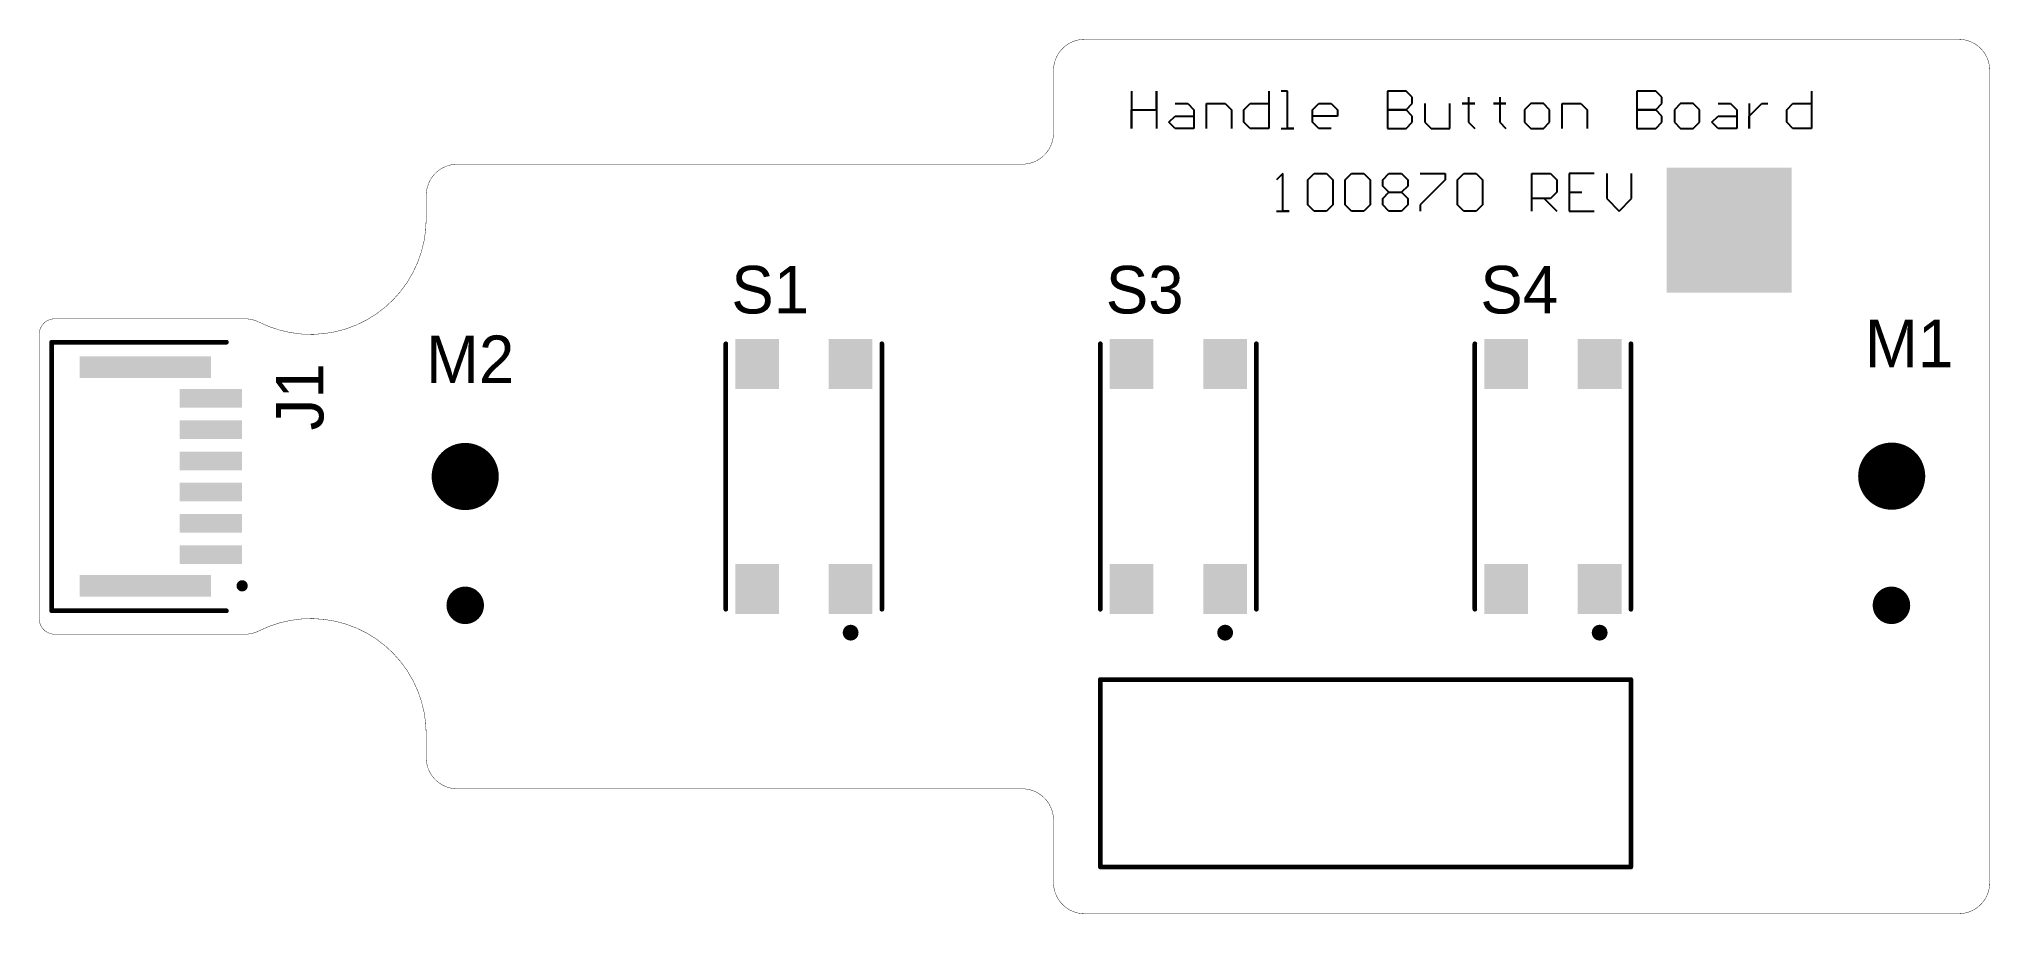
# Model space of a CAD drawing. Extents: x 385.8 to 448.3, y 84.9 to 172.7.
# Drawn here: x 385.8 to 448.3, y 144.7 to 172.7 of the extents above.
import ezdxf

# ---------------------------------------------------------------- set-up
doc = ezdxf.new("R2010")
doc.units = 0
for name, color, linetype in [('MECHANICAL1', 6, 'CONTINUOUS'), ('PADHOLELAYER', 156, 'CONTINUOUS'), ('TOPOVERLAY', 2, 'CONTINUOUS'), ('TOPPASTE', 8, 'CONTINUOUS')]:
    doc.layers.add(name, color=color, linetype=linetype)

msp = doc.modelspace()

# ---------------------------------------------------------------- linework, layer by layer
at = {"layer": 'MECHANICAL1', "const_width": 0.0127}
for points in [[(418.334, 171.67, -0.414214), (419.334, 172.67)], [(418.334, 171.67, -0.414214), (419.334, 172.67)], [(447.334, 172.67, -0.414214), (448.334, 171.67)], [(447.334, 172.67, -0.414214), (448.334, 171.67)], [(418.334, 169.67, -0.414214), (417.334, 168.67)], [(418.334, 169.67, -0.414214), (417.334, 168.67)], [(398.234, 167.67, -0.414214), (399.234, 168.67)], [(398.234, 167.67, -0.414214), (399.234, 168.67)], [(398.234, 166.92, -0.558129), (392.874, 163.614)], [(398.234, 166.92, -0.558129), (392.874, 163.614)], [(385.834, 163.22, -0.414214), (386.334, 163.72)], [(385.834, 163.22, -0.414214), (386.334, 163.72)], [(392.425, 163.72, -0.116892), (392.874, 163.614)], [(392.425, 163.72, -0.116892), (392.874, 163.614)], [(386.334, 153.62, -0.414214), (385.834, 154.12)], [(386.334, 153.62, -0.414214), (385.834, 154.12)], [(392.874, 153.727, -0.558129), (398.234, 150.42)], [(392.874, 153.727, -0.558129), (398.234, 150.42)], [(392.874, 153.727, -0.116892), (392.425, 153.62)], [(392.874, 153.727, -0.116892), (392.425, 153.62)], [(399.234, 148.67, -0.414214), (398.234, 149.67)], [(399.234, 148.67, -0.414214), (398.234, 149.67)], [(417.334, 148.67, -0.414214), (418.334, 147.67)], [(417.334, 148.67, -0.414214), (418.334, 147.67)], [(419.334, 144.67, -0.414214), (418.334, 145.67)], [(419.334, 144.67, -0.414214), (418.334, 145.67)], [(448.334, 145.67, -0.414214), (447.334, 144.67)], [(448.334, 145.67, -0.414214), (447.334, 144.67)]]:
    msp.add_lwpolyline(points, format="xyb", dxfattribs=at)
for points in [[(419.334, 172.67), (447.334, 172.67)], [(419.334, 172.67), (447.334, 172.67)], [(418.334, 169.67), (418.334, 171.67)], [(418.334, 169.67), (418.334, 171.67)], [(448.334, 145.67), (448.334, 171.67)], [(448.334, 145.67), (448.334, 171.67)], [(399.234, 168.67), (417.334, 168.67)], [(399.234, 168.67), (417.334, 168.67)], [(398.234, 166.92), (398.234, 167.67)], [(398.234, 166.92), (398.234, 167.67)], [(385.834, 162.97), (385.834, 163.22)], [(385.834, 154.12), (385.834, 163.22)], [(386.334, 163.72), (392.425, 163.72)], [(386.334, 163.72), (392.425, 163.72)], [(385.834, 154.37), (385.834, 162.97)], [(385.834, 154.12), (385.834, 154.37)], [(386.334, 153.62), (392.425, 153.62)], [(386.334, 153.62), (392.425, 153.62)], [(398.234, 149.67), (398.234, 150.42)], [(398.234, 149.67), (398.234, 150.42)], [(399.234, 148.67), (417.334, 148.67)], [(399.234, 148.67), (417.334, 148.67)], [(418.334, 145.67), (418.334, 147.67)], [(418.334, 145.67), (418.334, 147.67)], [(419.334, 144.67), (447.334, 144.67)], [(419.334, 144.67), (447.334, 144.67)]]:
    msp.add_lwpolyline(points, dxfattribs=at)
at = {"layer": 'MECHANICAL1', "const_width": 0.00635}
for points in [[(419.331, 172.67, 1), (419.338, 172.67, 1)], [(419.331, 172.67, 1), (419.338, 172.67, 1)], [(419.331, 172.67, 1), (419.338, 172.67, 1)], [(419.331, 172.67, 1), (419.338, 172.67, 1)], [(447.331, 172.67, 1), (447.338, 172.67, 1)], [(447.331, 172.67, 1), (447.338, 172.67, 1)], [(447.331, 172.67, 1), (447.338, 172.67, 1)], [(447.331, 172.67, 1), (447.338, 172.67, 1)], [(418.331, 171.67, 1), (418.338, 171.67, 1)], [(418.331, 171.67, 1), (418.338, 171.67, 1)], [(418.331, 171.67, 1), (418.338, 171.67, 1)], [(418.331, 171.67, 1), (418.338, 171.67, 1)], [(448.331, 171.67, 1), (448.338, 171.67, 1)], [(448.331, 171.67, 1), (448.338, 171.67, 1)], [(448.331, 171.67, 1), (448.338, 171.67, 1)], [(448.331, 171.67, 1), (448.338, 171.67, 1)], [(418.331, 169.67, 1), (418.338, 169.67, 1)], [(418.331, 169.67, 1), (418.338, 169.67, 1)], [(418.331, 169.67, 1), (418.338, 169.67, 1)], [(418.331, 169.67, 1), (418.338, 169.67, 1)], [(399.231, 168.67, 1), (399.238, 168.67, 1)], [(399.231, 168.67, 1), (399.238, 168.67, 1)], [(399.231, 168.67, 1), (399.238, 168.67, 1)], [(399.231, 168.67, 1), (399.238, 168.67, 1)], [(417.331, 168.67, 1), (417.338, 168.67, 1)], [(417.331, 168.67, 1), (417.338, 168.67, 1)], [(417.331, 168.67, 1), (417.338, 168.67, 1)], [(417.331, 168.67, 1), (417.338, 168.67, 1)], [(398.231, 167.67, 1), (398.238, 167.67, 1)], [(398.231, 167.67, 1), (398.238, 167.67, 1)], [(398.231, 167.67, 1), (398.238, 167.67, 1)], [(398.231, 167.67, 1), (398.238, 167.67, 1)], [(398.231, 166.92, 1), (398.238, 166.92, 1)], [(398.231, 166.92, 1), (398.238, 166.92, 1)], [(398.231, 166.92, 1), (398.238, 166.92, 1)], [(398.231, 166.92, 1), (398.238, 166.92, 1)], [(385.831, 163.22, 1), (385.838, 163.22, 1)], [(385.831, 163.22, 1), (385.838, 163.22, 1)], [(385.831, 163.22, 1), (385.838, 163.22, 1)], [(385.831, 163.22, 1), (385.838, 163.22, 1)], [(386.331, 163.72, 1), (386.338, 163.72, 1)], [(386.331, 163.72, 1), (386.338, 163.72, 1)], [(386.331, 163.72, 1), (386.338, 163.72, 1)], [(386.331, 163.72, 1), (386.338, 163.72, 1)], [(392.422, 163.72, 1), (392.428, 163.72, 1)], [(392.422, 163.72, 1), (392.428, 163.72, 1)], [(392.422, 163.72, 1), (392.428, 163.72, 1)], [(392.422, 163.72, 1), (392.428, 163.72, 1)], [(392.871, 163.614, 1), (392.877, 163.614, 1)], [(392.871, 163.614, 1), (392.877, 163.614, 1)], [(392.871, 163.614, 1), (392.877, 163.614, 1)], [(392.871, 163.614, 1), (392.877, 163.614, 1)], [(385.831, 162.97, 1), (385.838, 162.97, 1)], [(385.831, 162.97, 1), (385.838, 162.97, 1)], [(385.831, 154.37, 1), (385.838, 154.37, 1)], [(385.831, 154.37, 1), (385.838, 154.37, 1)], [(385.831, 154.12, 1), (385.838, 154.12, 1)], [(385.831, 154.12, 1), (385.838, 154.12, 1)], [(385.831, 154.12, 1), (385.838, 154.12, 1)], [(385.831, 154.12, 1), (385.838, 154.12, 1)], [(386.331, 153.62, 1), (386.338, 153.62, 1)], [(386.331, 153.62, 1), (386.338, 153.62, 1)], [(386.331, 153.62, 1), (386.338, 153.62, 1)], [(386.331, 153.62, 1), (386.338, 153.62, 1)], [(392.422, 153.62, 1), (392.428, 153.62, 1)], [(392.422, 153.62, 1), (392.428, 153.62, 1)], [(392.422, 153.62, 1), (392.428, 153.62, 1)], [(392.422, 153.62, 1), (392.428, 153.62, 1)], [(392.871, 153.727, 1), (392.877, 153.727, 1)], [(392.871, 153.727, 1), (392.877, 153.727, 1)], [(392.871, 153.727, 1), (392.877, 153.727, 1)], [(392.871, 153.727, 1), (392.877, 153.727, 1)], [(398.231, 150.42, 1), (398.238, 150.42, 1)], [(398.231, 150.42, 1), (398.238, 150.42, 1)], [(398.231, 150.42, 1), (398.238, 150.42, 1)], [(398.231, 150.42, 1), (398.238, 150.42, 1)], [(398.231, 149.67, 1), (398.238, 149.67, 1)], [(398.231, 149.67, 1), (398.238, 149.67, 1)], [(398.231, 149.67, 1), (398.238, 149.67, 1)], [(398.231, 149.67, 1), (398.238, 149.67, 1)], [(399.231, 148.67, 1), (399.238, 148.67, 1)], [(399.231, 148.67, 1), (399.238, 148.67, 1)], [(399.231, 148.67, 1), (399.238, 148.67, 1)], [(399.231, 148.67, 1), (399.238, 148.67, 1)], [(417.331, 148.67, 1), (417.338, 148.67, 1)], [(417.331, 148.67, 1), (417.338, 148.67, 1)], [(417.331, 148.67, 1), (417.338, 148.67, 1)], [(417.331, 148.67, 1), (417.338, 148.67, 1)], [(418.331, 147.67, 1), (418.338, 147.67, 1)], [(418.331, 147.67, 1), (418.338, 147.67, 1)], [(418.331, 147.67, 1), (418.338, 147.67, 1)], [(418.331, 147.67, 1), (418.338, 147.67, 1)], [(418.331, 145.67, 1), (418.338, 145.67, 1)], [(418.331, 145.67, 1), (418.338, 145.67, 1)], [(418.331, 145.67, 1), (418.338, 145.67, 1)], [(418.331, 145.67, 1), (418.338, 145.67, 1)], [(448.331, 145.67, 1), (448.338, 145.67, 1)], [(448.331, 145.67, 1), (448.338, 145.67, 1)], [(448.331, 145.67, 1), (448.338, 145.67, 1)], [(448.331, 145.67, 1), (448.338, 145.67, 1)], [(419.331, 144.67, 1), (419.338, 144.67, 1)], [(419.331, 144.67, 1), (419.338, 144.67, 1)], [(419.331, 144.67, 1), (419.338, 144.67, 1)], [(419.331, 144.67, 1), (419.338, 144.67, 1)], [(447.331, 144.67, 1), (447.338, 144.67, 1)], [(447.331, 144.67, 1), (447.338, 144.67, 1)], [(447.331, 144.67, 1), (447.338, 144.67, 1)], [(447.331, 144.67, 1), (447.338, 144.67, 1)]]:
    msp.add_lwpolyline(points, format="xyb", close=True, dxfattribs=at)
at = {"layer": 'PADHOLELAYER'}
for points, const_width in [([(398.947, 158.67, 1), (400.022, 158.67, 1)], 1.075), ([(444.654, 158.681, 1), (445.729, 158.681, 1)], 1.075), ([(399.184, 154.545, 1), (399.784, 154.545, 1)], 0.6), ([(444.884, 154.545, 1), (445.484, 154.545, 1)], 0.6)]:
    msp.add_lwpolyline(points, format="xyb", close=True, dxfattribs=dict(at, const_width=const_width))
at = {"layer": 'TOPOVERLAY'}
for p, q in [((420.834, 171.012), (420.834, 169.812)), ((421.634, 170.412), (421.634, 171.012)), ((421.634, 171.012), (421.634, 169.812)), ((425.233, 171.012), (425.233, 169.812)), ((425.833, 171.012), (425.633, 171.012)), ((425.833, 169.812), (425.833, 171.012)), ((429.032, 171.012), (429.032, 169.812)), ((429.632, 171.012), (429.032, 171.012)), ((429.831, 170.812), (429.632, 171.012)), ((429.831, 170.612), (429.831, 170.812)), ((431.631, 170.812), (431.631, 170.612)), ((432.631, 170.812), (432.631, 170.612)), ((437.029, 171.012), (437.029, 169.812)), ((437.629, 171.012), (437.029, 171.012)), ((437.829, 170.812), (437.629, 171.012)), ((437.829, 170.612), (437.829, 170.812)), ((442.627, 171.012), (442.627, 169.812)), ((420.834, 169.812), (420.834, 170.412)), ((420.834, 170.412), (421.634, 170.412)), ((422.034, 170.012), (422.234, 170.212)), ((422.234, 170.612), (422.634, 170.612)), ((422.234, 170.212), (422.834, 170.212)), ((422.634, 170.612), (422.834, 170.412)), ((422.834, 170.412), (422.834, 169.812)), ((423.234, 169.812), (423.234, 170.612)), ((423.234, 170.612), (423.833, 170.612)), ((423.833, 170.612), (424.033, 170.412)), ((424.033, 170.412), (424.033, 169.812)), ((424.433, 170.412), (424.633, 170.612)), ((424.433, 170.012), (424.433, 170.412)), ((424.633, 170.612), (425.233, 170.612)), ((426.633, 170.412), (426.832, 170.612)), ((426.633, 170.012), (426.633, 170.412)), ((427.432, 170.212), (426.633, 170.212)), ((426.832, 170.612), (427.232, 170.612)), ((427.232, 170.612), (427.432, 170.412)), ((427.432, 170.412), (427.432, 170.212)), ((429.632, 170.412), (429.032, 170.412)), ((429.032, 170.412), (429.632, 170.412)), ((429.632, 170.412), (429.831, 170.612)), ((429.831, 170.212), (429.632, 170.412)), ((429.831, 170.012), (429.831, 170.212)), ((430.231, 170.612), (430.231, 170.012)), ((431.031, 169.812), (431.031, 170.612)), ((431.631, 170.612), (431.431, 170.612)), ((431.431, 170.612), (431.831, 170.612)), ((431.831, 170.612), (431.631, 170.612)), ((431.631, 170.612), (431.631, 170.012)), ((432.631, 170.612), (432.431, 170.612)), ((432.431, 170.612), (432.831, 170.612)), ((432.831, 170.612), (432.631, 170.612)), ((432.631, 170.612), (432.631, 170.012)), ((433.63, 170.612), (433.43, 170.412)), ((433.43, 170.412), (433.43, 170.012)), ((434.03, 170.612), (433.63, 170.612)), ((434.23, 170.412), (434.03, 170.612)), ((434.23, 170.012), (434.23, 170.412)), ((434.63, 169.812), (434.63, 170.612)), ((434.63, 170.612), (435.23, 170.612)), ((435.23, 170.612), (435.43, 170.412)), ((435.43, 170.412), (435.43, 169.812)), ((437.629, 170.412), (437.029, 170.412)), ((437.029, 170.412), (437.629, 170.412)), ((437.629, 170.412), (437.829, 170.612)), ((437.829, 170.212), (437.629, 170.412)), ((437.829, 170.012), (437.829, 170.212)), ((438.429, 170.612), (438.229, 170.412)), ((438.229, 170.412), (438.229, 170.012)), ((438.829, 170.612), (438.429, 170.612)), ((439.029, 170.412), (438.829, 170.612)), ((439.029, 170.012), (439.029, 170.412)), ((439.428, 170.012), (439.628, 170.212)), ((439.628, 170.612), (440.028, 170.612)), ((439.628, 170.212), (440.228, 170.212)), ((440.028, 170.612), (440.228, 170.412)), ((440.228, 170.412), (440.228, 169.812)), ((440.628, 170.612), (440.628, 169.812)), ((440.628, 170.212), (440.828, 170.412)), ((440.628, 169.812), (440.628, 170.212)), ((440.828, 170.412), (441.028, 170.612)), ((441.028, 170.612), (441.228, 170.612)), ((441.828, 170.412), (442.028, 170.612)), ((441.828, 170.012), (441.828, 170.412)), ((442.028, 170.612), (442.627, 170.612)), ((422.234, 169.812), (422.034, 170.012)), ((422.834, 169.812), (422.234, 169.812)), ((424.633, 169.812), (424.433, 170.012)), ((425.233, 169.812), (424.633, 169.812)), ((425.633, 169.812), (426.033, 169.812)), ((426.033, 169.812), (425.833, 169.812)), ((426.832, 169.812), (426.633, 170.012)), ((427.232, 169.812), (426.832, 169.812)), ((429.032, 169.812), (429.632, 169.812)), ((429.632, 169.812), (429.831, 170.012)), ((430.231, 170.012), (430.431, 169.812)), ((430.431, 169.812), (431.031, 169.812)), ((431.631, 170.012), (431.831, 169.812)), ((432.631, 170.012), (432.831, 169.812)), ((433.43, 170.012), (433.63, 169.812)), ((433.63, 169.812), (434.03, 169.812)), ((434.03, 169.812), (434.23, 170.012)), ((437.029, 169.812), (437.629, 169.812)), ((437.629, 169.812), (437.829, 170.012)), ((438.229, 170.012), (438.429, 169.812)), ((438.429, 169.812), (438.829, 169.812)), ((438.829, 169.812), (439.029, 170.012)), ((439.628, 169.812), (439.428, 170.012)), ((440.228, 169.812), (439.628, 169.812)), ((442.028, 169.812), (441.828, 170.012)), ((442.627, 169.812), (442.028, 169.812)), ((425.684, 168.37), (425.484, 168.17)), ((425.684, 167.17), (425.684, 168.37)), ((426.484, 168.17), (426.684, 168.37)), ((426.484, 167.37), (426.484, 168.17)), ((426.684, 168.37), (427.084, 168.37)), ((427.084, 168.37), (427.284, 168.17)), ((427.284, 168.17), (427.284, 167.37)), ((427.684, 168.17), (427.884, 168.37)), ((427.684, 167.37), (427.684, 168.17)), ((427.884, 168.37), (428.283, 168.37)), ((428.283, 168.37), (428.483, 168.17)), ((428.483, 168.17), (428.483, 167.37)), ((428.883, 168.17), (429.083, 168.37)), ((428.883, 167.97), (428.883, 168.17)), ((429.083, 168.37), (429.483, 168.37)), ((429.483, 168.37), (429.683, 168.17)), ((429.683, 168.17), (429.683, 167.97)), ((430.083, 168.37), (430.883, 168.37)), ((430.883, 168.17), (430.083, 167.37)), ((430.883, 168.37), (430.883, 168.17)), ((431.283, 168.17), (431.482, 168.37)), ((431.283, 167.37), (431.283, 168.17)), ((431.482, 168.37), (431.882, 168.37)), ((431.882, 168.37), (432.082, 168.17)), ((432.082, 168.17), (432.082, 167.37)), ((433.659, 167.17), (433.659, 168.37)), ((433.659, 168.37), (434.259, 168.37)), ((434.259, 168.37), (434.459, 168.17)), ((434.459, 168.17), (434.459, 167.77)), ((435.659, 168.37), (434.859, 168.37)), ((434.859, 168.37), (434.859, 167.17)), ((436.059, 168.37), (436.059, 167.57)), ((436.858, 167.57), (436.858, 168.37)), ((429.083, 167.77), (428.883, 167.97)), ((428.883, 167.57), (429.083, 167.77)), ((428.883, 167.37), (428.883, 167.57)), ((429.083, 167.77), (429.483, 167.77)), ((429.683, 167.97), (429.483, 167.77)), ((429.483, 167.77), (429.683, 167.57)), ((429.683, 167.57), (429.683, 167.37)), ((434.259, 167.57), (433.659, 167.57)), ((434.059, 167.57), (434.459, 167.17)), ((434.459, 167.77), (434.259, 167.57)), ((434.859, 167.77), (435.259, 167.77)), ((436.059, 167.57), (436.458, 167.17)), ((436.458, 167.17), (436.858, 167.57)), ((425.484, 167.17), (425.884, 167.17)), ((425.884, 167.17), (425.684, 167.17)), ((426.684, 167.17), (426.484, 167.37)), ((427.084, 167.17), (426.684, 167.17)), ((427.284, 167.37), (427.084, 167.17)), ((427.884, 167.17), (427.684, 167.37)), ((428.283, 167.17), (427.884, 167.17)), ((428.483, 167.37), (428.283, 167.17)), ((429.083, 167.17), (428.883, 167.37)), ((429.483, 167.17), (429.083, 167.17)), ((429.683, 167.37), (429.483, 167.17)), ((430.083, 167.37), (430.083, 167.17)), ((431.482, 167.17), (431.283, 167.37)), ((431.882, 167.17), (431.482, 167.17)), ((432.082, 167.37), (431.882, 167.17)), ((434.859, 167.17), (435.659, 167.17))]:
    msp.add_line(p, q, dxfattribs=at)
at = {"layer": 'TOPOVERLAY', "const_width": 0.15}
for points in [[(386.234, 154.37), (386.234, 162.97)], [(386.234, 162.97), (391.834, 162.97)], [(407.834, 154.42), (407.834, 162.92)], [(412.834, 154.42), (412.834, 162.92)], [(419.834, 154.42), (419.834, 162.92)], [(424.834, 154.42), (424.834, 162.92)], [(431.834, 154.42), (431.834, 162.92)], [(436.834, 154.42), (436.834, 162.92)], [(386.234, 154.37), (391.834, 154.37)], [(419.834, 146.17), (419.834, 152.17)], [(419.834, 152.17), (436.834, 152.17)], [(436.834, 146.17), (436.834, 152.17)], [(419.834, 146.17), (436.834, 146.17)]]:
    msp.add_lwpolyline(points, dxfattribs=at)
at = {"layer": 'TOPOVERLAY'}
for points, const_width in [([(386.197, 162.97, 1), (386.272, 162.97, 1)], 0.075), ([(386.197, 162.97, 1), (386.272, 162.97, 1)], 0.075), ([(391.797, 162.97, 1), (391.872, 162.97, 1)], 0.075), ([(407.797, 162.92, 1), (407.872, 162.92, 1)], 0.075), ([(412.797, 162.92, 1), (412.872, 162.92, 1)], 0.075), ([(419.797, 162.92, 1), (419.872, 162.92, 1)], 0.075), ([(424.797, 162.92, 1), (424.872, 162.92, 1)], 0.075), ([(431.797, 162.92, 1), (431.872, 162.92, 1)], 0.075), ([(436.797, 162.92, 1), (436.872, 162.92, 1)], 0.075), ([(392.289, 155.26, 1), (392.379, 155.26, 1)], 0.09), ([(392.293, 155.26, 1), (392.383, 155.26, 1)], 0.09), ([(386.197, 154.37, 1), (386.272, 154.37, 1)], 0.075), ([(386.197, 154.37, 1), (386.272, 154.37, 1)], 0.075), ([(391.797, 154.37, 1), (391.872, 154.37, 1)], 0.075), ([(407.797, 154.42, 1), (407.872, 154.42, 1)], 0.075), ([(412.797, 154.42, 1), (412.872, 154.42, 1)], 0.075), ([(419.797, 154.42, 1), (419.872, 154.42, 1)], 0.075), ([(424.797, 154.42, 1), (424.872, 154.42, 1)], 0.075), ([(431.797, 154.42, 1), (431.872, 154.42, 1)], 0.075), ([(436.797, 154.42, 1), (436.872, 154.42, 1)], 0.075), ([(411.959, 153.67, 1), (411.709, 153.67, 1)], 0.254), ([(411.646, 153.67, 1), (411.773, 153.67, 1)], 0.127), ([(411.896, 153.67, 1), (412.023, 153.67, 1)], 0.127), ([(423.959, 153.67, 1), (423.709, 153.67, 1)], 0.254), ([(423.646, 153.67, 1), (423.773, 153.67, 1)], 0.127), ([(423.896, 153.67, 1), (424.023, 153.67, 1)], 0.127), ([(435.959, 153.67, 1), (435.709, 153.67, 1)], 0.254), ([(435.646, 153.67, 1), (435.773, 153.67, 1)], 0.127), ([(435.896, 153.67, 1), (436.023, 153.67, 1)], 0.127), ([(419.797, 152.17, 1), (419.872, 152.17, 1)], 0.075), ([(419.797, 152.17, 1), (419.872, 152.17, 1)], 0.075), ([(436.797, 152.17, 1), (436.872, 152.17, 1)], 0.075), ([(436.797, 152.17, 1), (436.872, 152.17, 1)], 0.075), ([(419.797, 146.17, 1), (419.872, 146.17, 1)], 0.075), ([(419.797, 146.17, 1), (419.872, 146.17, 1)], 0.075), ([(436.797, 146.17, 1), (436.872, 146.17, 1)], 0.075), ([(436.797, 146.17, 1), (436.872, 146.17, 1)], 0.075)]:
    msp.add_lwpolyline(points, format="xyb", close=True, dxfattribs=dict(at, const_width=const_width))
at = {"layer": 'TOPOVERLAY', "const_width": 0.18}
msp.add_lwpolyline([(392.338, 155.26, -89.632015), (392.334, 155.26)], format="xyb", dxfattribs=at)
at = {"layer": 'TOPOVERLAY'}
msp.add_solid([(437.984, 164.555), (441.984, 164.555), (437.984, 168.555), (441.984, 168.555)], dxfattribs=at)
at = {"layer": 'TOPPASTE'}
for points in [[(409.534, 161.47), (409.534, 163.07), (408.134, 161.47), (408.134, 163.07)], [(412.534, 161.47), (412.534, 163.07), (411.134, 161.47), (411.134, 163.07)], [(421.534, 161.47), (421.534, 163.07), (420.134, 161.47), (420.134, 163.07)], [(424.534, 161.47), (424.534, 163.07), (423.134, 161.47), (423.134, 163.07)], [(433.534, 161.47), (433.534, 163.07), (432.134, 161.47), (432.134, 163.07)], [(436.534, 161.47), (436.534, 163.07), (435.134, 161.47), (435.134, 163.07)], [(387.134, 161.82), (391.334, 161.82), (387.134, 162.52), (391.334, 162.52)], [(392.334, 161.47), (390.334, 161.47), (392.334, 160.87), (390.334, 160.87)], [(392.334, 160.47), (390.334, 160.47), (392.334, 159.87), (390.334, 159.87)], [(392.334, 159.47), (390.334, 159.47), (392.334, 158.87), (390.334, 158.87)], [(392.334, 158.47), (390.334, 158.47), (392.334, 157.87), (390.334, 157.87)], [(392.334, 157.47), (390.334, 157.47), (392.334, 156.87), (390.334, 156.87)], [(392.334, 156.47), (390.334, 156.47), (392.334, 155.87), (390.334, 155.87)], [(409.534, 154.27), (409.534, 155.87), (408.134, 154.27), (408.134, 155.87)], [(412.534, 154.27), (412.534, 155.87), (411.134, 154.27), (411.134, 155.87)], [(421.534, 154.27), (421.534, 155.87), (420.134, 154.27), (420.134, 155.87)], [(424.534, 154.27), (424.534, 155.87), (423.134, 154.27), (423.134, 155.87)], [(433.534, 154.27), (433.534, 155.87), (432.134, 154.27), (432.134, 155.87)], [(436.534, 154.27), (436.534, 155.87), (435.134, 154.27), (435.134, 155.87)], [(387.134, 154.82), (391.334, 154.82), (387.134, 155.52), (391.334, 155.52)]]:
    msp.add_solid(points, dxfattribs=at)

# ---------------------------------------------------------------- texts
at = {"layer": 'TOPOVERLAY'}
for s, p in [('S1', (408.01, 163.89)), ('S3', (420.01, 163.89)), ('S4', (432.01, 163.89)), ('M2', (398.227, 161.66)), ('M1', (444.334, 162.17))]:
    msp.add_text(s, height=1.524, dxfattribs=at).set_placement(p)
msp.add_text('J1', height=1.524, rotation=90, dxfattribs=at).set_placement((394.942, 160.145))

doc.saveas('drawing.dxf')
